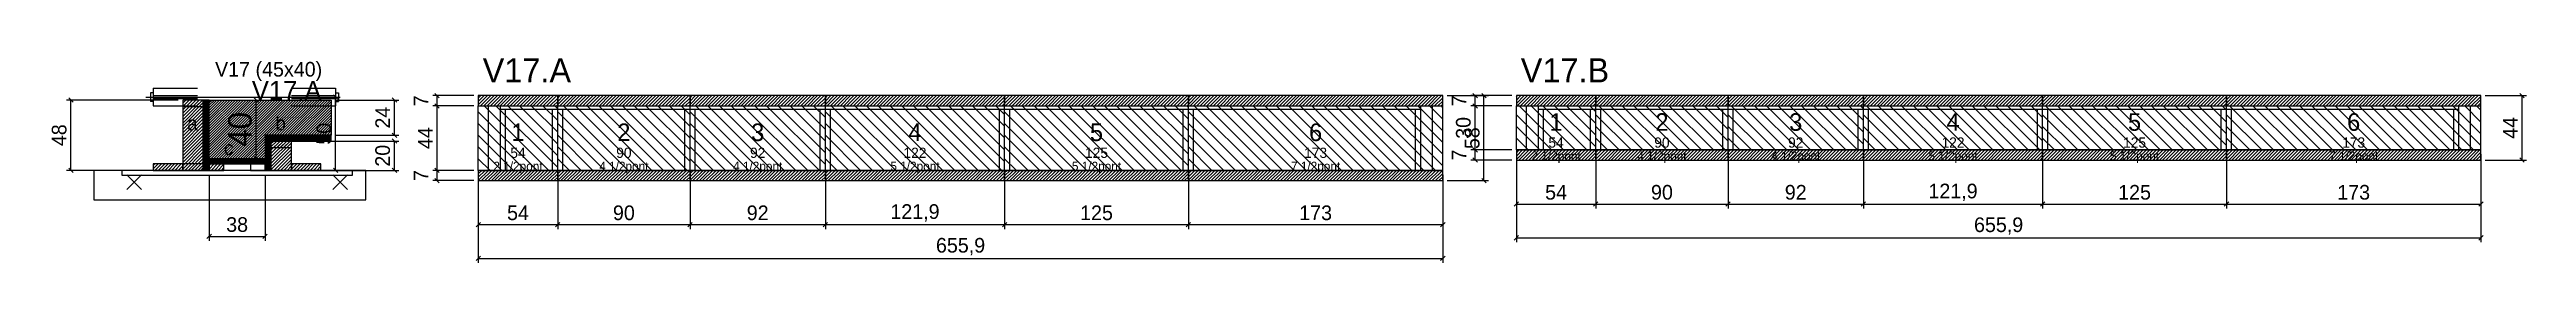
# Model space of a CAD drawing. Extents: x -69 to 1616, y -107 to 32.
import ezdxf
from ezdxf.enums import TextEntityAlignment as Align

# ---------------------------------------------------------------- set-up
doc = ezdxf.new("R2010")
doc.units = 0
for name, color, linetype in [('5', 5, 'Continuous'), ('barrote', 126, 'Continuous'), ('CONCRETO', 251, 'Continuous'), ('COTA', 241, 'Continuous'), ('Cota Seção (2x)', 241, 'Continuous'), ('detalhes', 7, 'Continuous'), ('Hachura', 251, 'Continuous'), ('Madeira', 126, 'Continuous'), ('NOMENCLATURA', 7, 'Continuous'), ('Painéis', 200, 'Continuous'), ('presilha', 224, 'Continuous'), ('Reaproveitamento', 30, 'Continuous'), ('SARR_2.2x7', 40, 'Continuous'), ('SARR_3.5x7', 81, 'Continuous'), ('SCO-___-LAJ', 224, 'Continuous'), ('TENSOR', 224, 'Continuous'), ('texto', 7, 'Continuous'), ('Texto Seção', 7, 'Continuous')]:
    doc.layers.add(name, color=color, linetype=linetype)
doc.dimstyles.new('PAINEL', dxfattribs={"dimtxt": 10, "dimasz": 3, "dimexe": 3, "dimexo": 3, "dimgap": 3, "dimtad": 1, "dimblk": 'OBLIQUE', "dimblk1": 'OBLIQUE', "dimcen": 2.5, "dimclrd": 4, "dimclre": 4, "dimclrt": 240, "dimazin": 3, "dimtfac": 1, "dimtmove": 0, "dimatfit": 3})
doc.dimstyles.new('SECAO2X', dxfattribs={"dimtxt": 16, "dimasz": 3, "dimexe": 3, "dimexo": 3, "dimgap": 3, "dimtad": 1, "dimblk": 'OBLIQUE', "dimblk1": 'OBLIQUE', "dimcen": 2.5, "dimclrd": 4, "dimclre": 4, "dimclrt": 240, "dimazin": 3, "dimtfac": 1, "dimtmove": 0, "dimatfit": 3})

# ---------------------------------------------------------------- blocks, each defined once
blk = doc.blocks.new('_OBLIQUE')
at = {"color": 0, "linetype": 'BYBLOCK'}
blk.add_line((-0.5, -0.5), (0.5, 0.5), dxfattribs=at)

msp = doc.modelspace()

# ---------------------------------------------------------------- hatches: boundary and pattern name
at = {"layer": 'COTA'}
h = msp.add_hatch(dxfattribs=at)
h.set_pattern_fill('ANSI31', scale=0.4)
h.paths.add_polyline_path([(40, -36), (40, 4), (123, 4), (123, -20), (78, -20), (78, -36)])
h = msp.add_hatch(dxfattribs=at)
h.set_pattern_fill('ANSI31', scale=0.5)
h.paths.add_polyline_path([(223, 0), (277, 0), (277, 7), (223, 7)])
h = msp.add_hatch(dxfattribs=at)
h.set_pattern_fill('ANSI31', scale=0.5)
h.paths.add_polyline_path([(277, 0), (367, 0), (367, 7), (277, 7)])
h = msp.add_hatch(dxfattribs=at)
h.set_pattern_fill('ANSI31', scale=0.5)
h.paths.add_polyline_path([(367, 0), (459, 0), (459, 7), (367, 7)])
h = msp.add_hatch(dxfattribs=at)
h.set_pattern_fill('ANSI31', scale=0.5)
h.paths.add_polyline_path([(459, 0), (580.9, 0), (580.9, 7), (459, 7)])
h = msp.add_hatch(dxfattribs=at)
h.set_pattern_fill('ANSI31', scale=0.5)
h.paths.add_polyline_path([(580.9, 0), (705.9, 0), (705.9, 7), (580.9, 7)])
h = msp.add_hatch(dxfattribs=at)
h.set_pattern_fill('ANSI31', scale=0.5)
h.paths.add_polyline_path([(705.9, 0), (878.9, 0), (878.9, 7), (705.9, 7)])
h = msp.add_hatch(dxfattribs=at)
h.set_pattern_fill('ANSI31', scale=0.5)
h.paths.add_polyline_path([(928.9, 0), (982.9, 0), (982.9, 7), (928.9, 7)])
h = msp.add_hatch(dxfattribs=at)
h.set_pattern_fill('ANSI31', scale=0.5)
h.paths.add_polyline_path([(982.9, 0), (1072.9, 0), (1072.9, 7), (982.9, 7)])
h = msp.add_hatch(dxfattribs=at)
h.set_pattern_fill('ANSI31', scale=0.5)
h.paths.add_polyline_path([(1072.9, 0), (1164.9, 0), (1164.9, 7), (1072.9, 7)])
h = msp.add_hatch(dxfattribs=at)
h.set_pattern_fill('ANSI31', scale=0.5)
h.paths.add_polyline_path([(1164.9, 0), (1286.8, 0), (1286.8, 7), (1164.9, 7)])
h = msp.add_hatch(dxfattribs=at)
h.set_pattern_fill('ANSI31', scale=0.5)
h.paths.add_polyline_path([(1286.8, 0), (1411.8, 0), (1411.8, 7), (1286.8, 7)])
h = msp.add_hatch(dxfattribs=at)
h.set_pattern_fill('ANSI31', scale=0.5)
h.paths.add_polyline_path([(1411.8, 0), (1584.8, 0), (1584.8, 7), (1411.8, 7)])
h = msp.add_hatch(dxfattribs=at)
h.set_pattern_fill('ANSI31', scale=0.5)
h.paths.add_polyline_path([(928.9, -37), (982.9, -37), (982.9, -30), (928.9, -30)])
h = msp.add_hatch(dxfattribs=at)
h.set_pattern_fill('ANSI31', scale=0.5)
h.paths.add_polyline_path([(982.9, -37), (1072.9, -37), (1072.9, -30), (982.9, -30)])
h = msp.add_hatch(dxfattribs=at)
h.set_pattern_fill('ANSI31', scale=0.5)
h.paths.add_polyline_path([(1072.9, -37), (1164.9, -37), (1164.9, -30), (1072.9, -30)])
h = msp.add_hatch(dxfattribs=at)
h.set_pattern_fill('ANSI31', scale=0.5)
h.paths.add_polyline_path([(1164.9, -37), (1286.8, -37), (1286.8, -30), (1164.9, -30)])
h = msp.add_hatch(dxfattribs=at)
h.set_pattern_fill('ANSI31', scale=0.5)
h.paths.add_polyline_path([(1286.8, -37), (1411.8, -37), (1411.8, -30), (1286.8, -30)])
h = msp.add_hatch(dxfattribs=at)
h.set_pattern_fill('ANSI31', scale=0.5)
h.paths.add_polyline_path([(1411.8, -37), (1584.8, -37), (1584.8, -30), (1411.8, -30)])
h = msp.add_hatch(dxfattribs=at)
h.set_pattern_fill('ANSI31', scale=0.5)
h.paths.add_polyline_path([(223, -51), (277, -51), (277, -44), (223, -44)])
h = msp.add_hatch(dxfattribs=at)
h.set_pattern_fill('ANSI31', scale=0.5)
h.paths.add_polyline_path([(277, -51), (367, -51), (367, -44), (277, -44)])
h = msp.add_hatch(dxfattribs=at)
h.set_pattern_fill('ANSI31', scale=0.5)
h.paths.add_polyline_path([(367, -51), (459, -51), (459, -44), (367, -44)])
h = msp.add_hatch(dxfattribs=at)
h.set_pattern_fill('ANSI31', scale=0.5)
h.paths.add_polyline_path([(459, -51), (580.9, -51), (580.9, -44), (459, -44)])
h = msp.add_hatch(dxfattribs=at)
h.set_pattern_fill('ANSI31', scale=0.5)
h.paths.add_polyline_path([(580.9, -51), (705.9, -51), (705.9, -44), (580.9, -44)])
h = msp.add_hatch(dxfattribs=at)
h.set_pattern_fill('ANSI31', scale=0.5)
h.paths.add_polyline_path([(705.9, -51), (878.9, -51), (878.9, -44), (705.9, -44)])
at = {"layer": 'Hachura'}
h = msp.add_hatch(dxfattribs=at)
h.set_pattern_fill('ANSI31', scale=0.5)
h.paths.add_polyline_path([(22, -44), (36, -44), (36, 4), (22, 4)])
h = msp.add_hatch(dxfattribs=at)
h.set_pattern_fill('ANSI31', scale=0.5)
h.paths.add_polyline_path([(22, -0.4), (36, -0.4), (36, 4), (22, 4)])
h = msp.add_hatch(dxfattribs=at)
h.set_pattern_fill('SOLID')
h.paths.add_polyline_path([(36, -44), (40, -44), (40, 4), (36, 4)])
h = msp.add_hatch(dxfattribs=at)
h.set_pattern_fill('SOLID')
h.paths.add_polyline_path([(78, -24), (123, -24), (123, -20), (78, -20)])
h = msp.add_hatch(dxfattribs=at)
h.set_pattern_fill('SOLID')
h.paths.add_polyline_path([(78, -44), (82, -44), (82, -24), (78, -24)])
h = msp.add_hatch(dxfattribs=at)
h.set_pattern_fill('ANSI31', scale=0.5)
h.paths.add_polyline_path([(82, -44), (96, -44), (96, -24), (82, -24)])
h = msp.add_hatch(dxfattribs=at)
h.set_pattern_fill('ANSI31', scale=0.5)
h.paths.add_polyline_path([(82, -28.4), (96, -28.4), (96, -24), (82, -24)])
h = msp.add_hatch(dxfattribs=at)
h.set_pattern_fill('ANSI31', scale=0.5)
h.paths.add_polyline_path([(2, -44), (22, -44), (22, -39.6), (2, -39.6)])
h = msp.add_hatch(dxfattribs=at)
h.set_pattern_fill('SOLID')
h.paths.add_polyline_path([(40, -39.6), (78, -39.6), (78, -36), (40, -36)])
h = msp.add_hatch(dxfattribs=at)
h.set_pattern_fill('ANSI31', scale=0.5)
h.paths.add_polyline_path([(40, -44), (50, -44), (50, -39.6), (40, -39.6)])
h = msp.add_hatch(dxfattribs=at)
h.set_pattern_fill('ANSI31', scale=0.5)
h.paths.add_polyline_path([(96, -44), (116, -44), (116, -39.6), (96, -39.6)])

# ---------------------------------------------------------------- linework, layer by layer
for p, q in [((0, 9), (0, 3)), ((2, 9), (0, 9)), ((2, 3), (0, 3)), ((2, 12), (32, 12)), ((2, 12), (2, 0)), ((2, 7), (32, 7)), ((2, 5), (32, 5)), ((2, 0), (32, 0)), ((96, 12), (126, 12)), ((96, 7), (126, 7)), ((96, 5), (126, 5)), ((96, 0), (126, 0)), ((126, 12), (126, 0)), ((126, 9), (128, 9)), ((126, 3), (128, 3)), ((128, 9), (128, 3))]:
    msp.add_line(p, q)
at = {"layer": 'barrote'}
msp.add_lwpolyline([(-38.5, -64), (146.5, -64), (146.5, -44), (-38.5, -44)], close=True, dxfattribs=at)
at = {"layer": 'CONCRETO'}
msp.add_lwpolyline([(40, -36), (40, 4), (123, 4), (123, -20), (78, -20), (78, -36)], close=True, dxfattribs=at)
at = {"layer": 'Madeira'}
for points in [[(22, -44), (36, -44), (36, 4), (22, 4)], [(22, -0.4), (36, -0.4), (36, 4), (22, 4)], [(82, -44), (96, -44), (96, -24), (82, -24)], [(82, -28.4), (96, -28.4), (96, -24), (82, -24)], [(2, -44), (22, -44), (22, -39.6), (2, -39.6)], [(22, -44), (36, -44), (36, -39.6), (22, -39.6)], [(40, -44), (50, -44), (50, -39.6), (40, -39.6)], [(68, -44), (78, -44), (78, -39.6), (68, -39.6)], [(96, -44), (116, -44), (116, -39.6), (96, -39.6)]]:
    msp.add_lwpolyline(points, close=True, dxfattribs=at)
at = {"layer": 'Painéis'}
for p, q in [((223, 0), (277, 0)), ((223, -44), (223, 0)), ((277, -44), (277, 0)), ((277, -44), (277, 0)), ((277, 0), (367, 0)), ((277, -44), (277, 0)), ((367, -44), (367, 0)), ((367, -44), (367, 0)), ((367, 0), (459, 0)), ((367, -44), (367, 0)), ((459, -44), (459, 0)), ((459, -44), (459, 0)), ((459, 0), (580.9, 0)), ((459, -44), (459, 0)), ((580.9, -44), (580.9, 0)), ((580.9, -44), (580.9, 0)), ((580.9, 0), (705.9, 0)), ((580.9, -44), (580.9, 0)), ((705.9, -44), (705.9, 0)), ((705.9, -44), (705.9, 0)), ((705.9, 0), (878.9, 0)), ((705.9, -44), (705.9, 0)), ((878.9, -44), (878.9, 0)), ((928.9, 0), (982.9, 0)), ((928.9, -30), (928.9, 0)), ((982.9, -30), (982.9, 0)), ((982.9, -30), (982.9, 0)), ((982.9, 0), (1072.9, 0)), ((982.9, -30), (982.9, 0)), ((1072.9, -30), (1072.9, 0)), ((1072.9, -30), (1072.9, 0)), ((1072.9, 0), (1164.9, 0)), ((1072.9, -30), (1072.9, 0)), ((1164.9, -30), (1164.9, 0)), ((1164.9, -30), (1164.9, 0)), ((1164.9, 0), (1286.8, 0)), ((1164.9, -30), (1164.9, 0)), ((1286.8, -30), (1286.8, 0)), ((1286.8, -30), (1286.8, 0)), ((1286.8, 0), (1411.8, 0)), ((1286.8, -30), (1286.8, 0)), ((1411.8, -30), (1411.8, 0)), ((1411.8, -30), (1411.8, 0)), ((1411.8, 0), (1584.8, 0)), ((1411.8, -30), (1411.8, 0)), ((1584.8, -30), (1584.8, 0)), ((928.9, -30), (982.9, -30)), ((982.9, -30), (1072.9, -30)), ((1072.9, -30), (1164.9, -30)), ((1164.9, -30), (1286.8, -30)), ((1286.8, -30), (1411.8, -30)), ((1411.8, -30), (1584.8, -30)), ((223, -44), (277, -44)), ((277, -44), (367, -44)), ((367, -44), (459, -44)), ((459, -44), (580.9, -44)), ((580.9, -44), (705.9, -44)), ((705.9, -44), (878.9, -44))]:
    msp.add_line(p, q, dxfattribs=at)
for points in [[(36, -44), (40, -44), (40, 4), (36, 4)], [(78, -24), (123, -24), (123, -20), (78, -20)], [(78, -44), (82, -44), (82, -24), (78, -24)], [(40, -39.6), (78, -39.6), (78, -36), (40, -36)]]:
    msp.add_lwpolyline(points, close=True, dxfattribs=at)
at = {"layer": 'presilha'}
for p, q in [((-16, -57), (-6, -47)), ((-16, -47), (-6, -57)), ((124, -57), (134, -47)), ((124, -47), (134, -57))]:
    msp.add_line(p, q, dxfattribs=at)
at = {"layer": 'Reaproveitamento', "color": 30}
for p, q in [((271, -44), (227, 0)), ((277, -42), (235, 0)), ((277, -34), (243, 0)), ((277, -26), (251, 0)), ((277, -18), (259, 0)), ((277, -10), (267, 0)), ((277, -2), (275, 0)), ((325, -44), (281, 0)), ((333, -44), (289, 0)), ((341, -44), (297, 0)), ((349, -44), (305, 0)), ((357, -44), (313, 0)), ((365, -44), (321, 0)), ((367, -38), (329, 0)), ((367, -30), (337, 0)), ((367, -22), (345, 0)), ((367, -14), (353, 0)), ((367, -6), (361, 0)), ((415, -44), (371, 0)), ((423, -44), (379, 0)), ((431, -44), (387, 0)), ((439, -44), (395, 0)), ((447, -44), (403, 0)), ((455, -44), (411, 0)), ((459, -40), (419, 0)), ((459, -32), (427, 0)), ((459, -24), (435, 0)), ((459, -16), (443, 0)), ((459, -8), (451, 0)), ((459, 0), (459, 0)), ((507, -44), (463, 0)), ((515, -44), (471, 0)), ((523, -44), (479, 0)), ((531, -44), (487, 0)), ((539, -44), (495, 0)), ((547, -44), (503, 0)), ((555, -44), (511, 0)), ((563, -44), (519, 0)), ((571, -44), (527, 0)), ((579, -44), (535, 0)), ((580.9, -37.9), (543, 0)), ((580.9, -29.9), (551, 0)), ((580.9, -21.9), (559, 0)), ((580.9, -13.9), (567, 0)), ((580.9, -5.9), (575, 0)), ((628.9, -44), (584.9, 0)), ((636.9, -44), (592.9, 0)), ((644.9, -44), (600.9, 0)), ((652.9, -44), (608.9, 0)), ((660.9, -44), (616.9, 0)), ((668.9, -44), (624.9, 0)), ((676.9, -44), (632.9, 0)), ((684.9, -44), (640.9, 0)), ((692.9, -44), (648.9, 0)), ((700.9, -44), (656.9, 0)), ((705.9, -41), (664.9, 0)), ((705.9, -33), (672.9, 0)), ((705.9, -25), (680.9, 0)), ((705.9, -17), (688.9, 0)), ((705.9, -9), (696.9, 0)), ((705.9, -1), (704.9, 0)), ((753.9, -44), (709.9, 0)), ((761.9, -44), (717.9, 0)), ((769.9, -44), (725.9, 0)), ((777.9, -44), (733.9, 0)), ((785.9, -44), (741.9, 0)), ((793.9, -44), (749.9, 0)), ((801.9, -44), (757.9, 0)), ((809.9, -44), (765.9, 0)), ((817.9, -44), (773.9, 0)), ((825.9, -44), (781.9, 0)), ((833.9, -44), (789.9, 0)), ((841.9, -44), (797.9, 0)), ((849.9, -44), (805.9, 0)), ((857.9, -44), (813.9, 0)), ((865.9, -44), (821.9, 0)), ((873.9, -44), (829.9, 0)), ((878.9, -41), (837.9, 0)), ((878.9, -33), (845.9, 0)), ((878.9, -25), (853.9, 0)), ((878.9, -17), (861.9, 0)), ((878.9, -9), (869.9, 0)), ((878.9, -1), (877.9, 0)), ((960.9, -30), (930.9, 0)), ((968.9, -30), (938.9, 0)), ((976.9, -30), (946.9, 0)), ((982.9, -28), (954.9, 0)), ((982.9, -20), (962.9, 0)), ((982.9, -12), (970.9, 0)), ((982.9, -4), (978.9, 0)), ((1014.9, -30), (984.9, 0)), ((1022.9, -30), (992.9, 0)), ((1030.9, -30), (1000.9, 0)), ((1038.9, -30), (1008.9, 0)), ((1046.9, -30), (1016.9, 0)), ((1054.9, -30), (1024.9, 0)), ((1062.9, -30), (1032.9, 0)), ((1070.9, -30), (1040.9, 0)), ((1072.9, -24), (1048.9, 0)), ((1072.9, -16), (1056.9, 0)), ((1072.9, -8), (1064.9, 0)), ((1072.9, 0), (1072.9, 0)), ((1104.9, -30), (1074.9, 0)), ((1112.9, -30), (1082.9, 0)), ((1120.9, -30), (1090.9, 0)), ((1128.9, -30), (1098.9, 0)), ((1136.9, -30), (1106.9, 0)), ((1144.9, -30), (1114.9, 0)), ((1152.9, -30), (1122.9, 0)), ((1160.9, -30), (1130.9, 0)), ((1164.9, -26), (1138.9, 0)), ((1164.9, -18), (1146.9, 0)), ((1164.9, -10), (1154.9, 0)), ((1164.9, -2), (1162.9, 0)), ((1196.9, -30), (1166.9, 0)), ((1204.9, -30), (1174.9, 0)), ((1212.9, -30), (1182.9, 0)), ((1220.9, -30), (1190.9, 0)), ((1228.9, -30), (1198.9, 0)), ((1236.9, -30), (1206.9, 0)), ((1244.9, -30), (1214.9, 0)), ((1252.9, -30), (1222.9, 0)), ((1260.9, -30), (1230.9, 0)), ((1268.9, -30), (1238.9, 0)), ((1276.9, -30), (1246.9, 0)), ((1284.9, -30), (1254.9, 0)), ((1286.8, -23.9), (1262.9, 0)), ((1286.8, -15.9), (1270.9, 0)), ((1286.8, -7.9), (1278.9, 0)), ((1318.8, -30), (1288.8, 0)), ((1326.8, -30), (1296.8, 0)), ((1334.8, -30), (1304.8, 0)), ((1342.8, -30), (1312.8, 0)), ((1350.8, -30), (1320.8, 0)), ((1358.8, -30), (1328.8, 0)), ((1366.8, -30), (1336.8, 0)), ((1374.8, -30), (1344.8, 0)), ((1382.8, -30), (1352.8, 0)), ((1390.8, -30), (1360.8, 0)), ((1398.8, -30), (1368.8, 0)), ((1406.8, -30), (1376.8, 0)), ((1411.8, -27), (1384.8, 0)), ((1411.8, -19), (1392.8, 0)), ((1411.8, -11), (1400.8, 0)), ((1411.8, -3), (1408.8, 0)), ((1443.8, -30), (1413.8, 0)), ((1451.8, -30), (1421.8, 0)), ((1459.8, -30), (1429.8, 0)), ((1467.8, -30), (1437.8, 0)), ((1475.8, -30), (1445.8, 0)), ((1483.8, -30), (1453.8, 0)), ((1491.8, -30), (1461.8, 0)), ((1499.8, -30), (1469.8, 0)), ((1507.8, -30), (1477.8, 0)), ((1515.8, -30), (1485.8, 0)), ((1523.8, -30), (1493.8, 0)), ((1531.8, -30), (1501.8, 0)), ((1539.8, -30), (1509.8, 0)), ((1547.8, -30), (1517.8, 0)), ((1555.8, -30), (1525.8, 0)), ((1563.8, -30), (1533.8, 0)), ((1571.8, -30), (1541.8, 0)), ((1579.8, -30), (1549.8, 0)), ((1584.8, -27), (1557.8, 0)), ((1584.8, -19), (1565.8, 0)), ((1584.8, -11), (1573.8, 0)), ((1584.8, -3), (1581.8, 0)), ((263, -44), (223, -4)), ((255, -44), (223, -12)), ((317, -44), (277, -4)), ((309, -44), (277, -12)), ((407, -44), (367, -4)), ((399, -44), (367, -12)), ((499, -44), (459, -4)), ((491, -44), (459, -12)), ((620.9, -44), (580.9, -4)), ((612.9, -44), (580.9, -12)), ((745.9, -44), (705.9, -4)), ((737.9, -44), (705.9, -12)), ((952.9, -30), (928.9, -6)), ((944.9, -30), (928.9, -14)), ((1006.9, -30), (982.9, -6)), ((998.9, -30), (982.9, -14)), ((1096.9, -30), (1072.9, -6)), ((1088.9, -30), (1072.9, -14)), ((1188.9, -30), (1164.9, -6)), ((1180.9, -30), (1164.9, -14)), ((1310.8, -30), (1286.8, -6)), ((1302.8, -30), (1286.8, -14)), ((1435.8, -30), (1411.8, -6)), ((1427.8, -30), (1411.8, -14)), ((247, -44), (223, -20)), ((239, -44), (223, -28)), ((301, -44), (277, -20)), ((293, -44), (277, -28)), ((391, -44), (367, -20)), ((383, -44), (367, -28)), ((483, -44), (459, -20)), ((475, -44), (459, -28)), ((604.9, -44), (580.9, -20)), ((596.9, -44), (580.9, -28)), ((729.9, -44), (705.9, -20)), ((721.9, -44), (705.9, -28)), ((936.9, -30), (928.9, -22)), ((928.9, -30), (928.9, -30)), ((990.9, -30), (982.9, -22)), ((982.9, -30), (982.9, -30)), ((1080.9, -30), (1072.9, -22)), ((1072.9, -30), (1072.9, -30)), ((1172.9, -30), (1164.9, -22)), ((1164.9, -30), (1164.9, -30)), ((1294.8, -30), (1286.8, -22)), ((1286.8, -30), (1286.8, -30)), ((1419.8, -30), (1411.8, -22)), ((1411.8, -30), (1411.8, -30)), ((231, -44), (223, -36)), ((223, -44), (223, -44)), ((285, -44), (277, -36)), ((277, -44), (277, -44)), ((375, -44), (367, -36)), ((367, -44), (367, -44)), ((467, -44), (459, -36)), ((459, -44), (459, -44)), ((588.9, -44), (580.9, -36)), ((580.9, -44), (580.9, -44)), ((713.9, -44), (705.9, -36)), ((705.9, -44), (705.9, -44))]:
    msp.add_line(p, q, dxfattribs=at)
at = {"layer": 'SARR_2.2x7'}
for p, q in [((230, -44), (230, 0)), ((871.9, -44), (871.9, 0)), ((935.9, -30), (935.9, 0)), ((1577.8, -30), (1577.8, 0)), ((238, -2.2), (277, -2.2)), ((277, -2.2), (367, -2.2)), ((367, -2.2), (459, -2.2)), ((459, -2.2), (580.9, -2.2)), ((580.9, -2.2), (705.9, -2.2)), ((705.9, -2.2), (863.9, -2.2)), ((943.9, -2.2), (982.9, -2.2)), ((982.9, -2.2), (1072.9, -2.2)), ((1072.9, -2.2), (1164.9, -2.2)), ((1164.9, -2.2), (1286.8, -2.2)), ((1286.8, -2.2), (1411.8, -2.2)), ((1411.8, -2.2), (1569.8, -2.2))]:
    msp.add_line(p, q, dxfattribs=at)
at = {"layer": 'SARR_3.5x7'}
for p, q in [((238, -44), (238, 0)), ((277, -44), (277, 0)), ((277, -44), (277, 0)), ((367, -44), (367, 0)), ((367, -44), (367, 0)), ((459, -44), (459, 0)), ((459, -44), (459, 0)), ((580.9, -44), (580.9, 0)), ((580.9, -44), (580.9, 0)), ((705.9, -44), (705.9, 0)), ((705.9, -44), (705.9, 0)), ((863.9, -44), (863.9, 0)), ((943.9, -30), (943.9, 0)), ((982.9, -30), (982.9, 0)), ((982.9, -30), (982.9, 0)), ((1072.9, -30), (1072.9, 0)), ((1072.9, -30), (1072.9, 0)), ((1164.9, -30), (1164.9, 0)), ((1164.9, -30), (1164.9, 0)), ((1286.8, -30), (1286.8, 0)), ((1286.8, -30), (1286.8, 0)), ((1411.8, -30), (1411.8, 0)), ((1411.8, -30), (1411.8, 0)), ((1569.8, -30), (1569.8, 0)), ((241.5, -44), (241.5, -2.2)), ((273.5, -44), (273.5, -2.2)), ((280.5, -44), (280.5, -2.2)), ((363.5, -44), (363.5, -2.2)), ((370.5, -44), (370.5, -2.2)), ((455.5, -44), (455.5, -2.2)), ((462.5, -44), (462.5, -2.2)), ((577.4, -44), (577.4, -2.2)), ((584.4, -44), (584.4, -2.2)), ((702.4, -44), (702.4, -2.2)), ((709.4, -44), (709.4, -2.2)), ((860.4, -44), (860.4, -2.2)), ((947.4, -30), (947.4, -2.2)), ((979.4, -30), (979.4, -2.2)), ((986.4, -30), (986.4, -2.2)), ((1069.4, -30), (1069.4, -2.2)), ((1076.4, -30), (1076.4, -2.2)), ((1161.4, -30), (1161.4, -2.2)), ((1168.4, -30), (1168.4, -2.2)), ((1283.3, -30), (1283.3, -2.2)), ((1290.3, -30), (1290.3, -2.2)), ((1408.3, -30), (1408.3, -2.2)), ((1415.3, -30), (1415.3, -2.2)), ((1566.3, -30), (1566.3, -2.2)), ((943.9, -30), (947.4, -30)), ((979.4, -30), (982.9, -30)), ((982.9, -30), (986.4, -30)), ((1069.4, -30), (1072.9, -30)), ((1072.9, -30), (1076.4, -30)), ((1161.4, -30), (1164.9, -30)), ((1164.9, -30), (1168.4, -30)), ((1283.3, -30), (1286.8, -30)), ((1286.8, -30), (1290.3, -30)), ((1408.3, -30), (1411.8, -30)), ((1411.8, -30), (1415.3, -30)), ((1566.3, -30), (1569.8, -30)), ((238, -44), (241.5, -44)), ((273.5, -44), (277, -44)), ((277, -44), (280.5, -44)), ((363.5, -44), (367, -44)), ((367, -44), (370.5, -44)), ((455.5, -44), (459, -44)), ((459, -44), (462.5, -44)), ((577.4, -44), (580.9, -44)), ((580.9, -44), (584.4, -44)), ((702.4, -44), (705.9, -44)), ((705.9, -44), (709.4, -44)), ((860.4, -44), (863.9, -44))]:
    msp.add_line(p, q, dxfattribs=at)
at = {"layer": 'SCO-___-LAJ'}
for points in [[(223, 0), (277, 0), (277, 7), (223, 7)], [(277, 0), (367, 0), (367, 7), (277, 7)], [(367, 0), (459, 0), (459, 7), (367, 7)], [(459, 0), (580.9, 0), (580.9, 7), (459, 7)], [(580.9, 0), (705.9, 0), (705.9, 7), (580.9, 7)], [(705.9, 0), (878.9, 0), (878.9, 7), (705.9, 7)], [(928.9, 0), (982.9, 0), (982.9, 7), (928.9, 7)], [(982.9, 0), (1072.9, 0), (1072.9, 7), (982.9, 7)], [(1072.9, 0), (1164.9, 0), (1164.9, 7), (1072.9, 7)], [(1164.9, 0), (1286.8, 0), (1286.8, 7), (1164.9, 7)], [(1286.8, 0), (1411.8, 0), (1411.8, 7), (1286.8, 7)], [(1411.8, 0), (1584.8, 0), (1584.8, 7), (1411.8, 7)], [(928.9, -37), (982.9, -37), (982.9, -30), (928.9, -30)], [(982.9, -37), (1072.9, -37), (1072.9, -30), (982.9, -30)], [(1072.9, -37), (1164.9, -37), (1164.9, -30), (1072.9, -30)], [(1164.9, -37), (1286.8, -37), (1286.8, -30), (1164.9, -30)], [(1286.8, -37), (1411.8, -37), (1411.8, -30), (1286.8, -30)], [(1411.8, -37), (1584.8, -37), (1584.8, -30), (1411.8, -30)], [(-19.5, -47.2), (137.5, -47.2), (137.5, -44), (-19.5, -44)], [(223, -51), (277, -51), (277, -44), (223, -44)], [(277, -51), (367, -51), (367, -44), (277, -44)], [(367, -51), (459, -51), (459, -44), (367, -44)], [(459, -51), (580.9, -51), (580.9, -44), (459, -44)], [(580.9, -51), (705.9, -51), (705.9, -44), (580.9, -44)], [(705.9, -51), (878.9, -51), (878.9, -44), (705.9, -44)]]:
    msp.add_lwpolyline(points, close=True, dxfattribs=at)
at = {"layer": 'TENSOR'}
msp.add_line((-3, 6), (121, 6), dxfattribs=at)

# ---------------------------------------------------------------- texts
at = {"layer": '5'}
for s, height, p in [('1', 12, (250, -18)), ('2', 12, (322, -18)), ('3', 12, (413, -18)), ('4', 12, (519.95, -18)), ('5', 12, (643.4, -18)), ('6', 12, (792.4, -18)), ('1', 12, (955.9, -11)), ('2', 12, (1027.9, -11)), ('3', 12, (1118.9, -11)), ('4', 12, (1225.85, -11)), ('5', 12, (1349.3, -11)), ('6', 12, (1498.3, -11)), ('54', 7, (250, -32)), ('90', 7, (322, -32)), ('92', 7, (413, -32)), ('122', 7, (519.95, -32)), ('125', 7, (643.4, -32)), ('173', 7, (792.4, -32)), ('54', 7, (955.9, -25)), ('90', 7, (1027.9, -25)), ('92', 7, (1118.9, -25)), ('122', 7, (1225.85, -25)), ('125', 7, (1349.3, -25)), ('173', 7, (1498.3, -25))]:
    msp.add_text(s, height=height, dxfattribs=at).set_placement(p, align=Align.MIDDLE_CENTER)
at = {"layer": 'detalhes'}
for s, p in [('a', (25, -16.7)), ('b', (85, -16.7)), ('c', (50, -33.5))]:
    msp.add_text(s, height=9.6, dxfattribs=at).set_placement(p)
at = {"layer": 'NOMENCLATURA'}
for s, p in [('V17.A', (226, 16)), ('V17.B', (931.9, 16))]:
    msp.add_text(s, height=16.5, dxfattribs=at).set_placement(p)
at = {"layer": 'texto', "char_height": 6, "attachment_point": 5}
for s, insert in [('2 1/2pont', (955.9, -35)), ('4 1/2pont', (1027.9, -35)), ('4 1/2pont', (1118.9, -35)), ('5 1/2pont', (1225.85, -35)), ('5 1/2pont', (1349.3, -35)), ('7 1/2pont', (1498.3, -35)), ('2 1/2pont', (250, -42)), ('4 1/2pont', (322, -42)), ('4 1/2pont', (413, -42)), ('5 1/2pont', (519.95, -42)), ('5 1/2pont', (643.4, -42)), ('7 1/2pont', (792.4, -42))]:
    msp.add_mtext(s, dxfattribs=dict(at, insert=insert))
at = {"layer": 'Texto Seção'}
for s, height, p in [('V17 (45x40)', 10, (44, 20)), ('V17.A', 13, (69, 4))]:
    msp.add_text(s, height=height, dxfattribs=at).set_placement(p)

# ---------------------------------------------------------------- dimensions: what is measured, and where the dimension line sits
at = {"layer": 'COTA'}
for base, p1, p2 in [((-54, -44), (2, -44), (22, 4)), ((126, -44), (96, -44), (96, 6)), ((166, -20), (123, -20), (123, 4)), ((195, 0), (223, 0), (223, 7)), ((195, -44), (223, -44), (223, 0)), ((906.9, -51), (878.9, -51), (878.9, 7)), ((900.9, 0), (928.9, 0), (928.9, 7)), ((900.9, -30), (928.9, -30), (928.9, 0)), ((1612.8, -37), (1584.8, -37), (1584.8, 7)), ((166, -44), (96, -44), (96, -24)), ((900.9, -37), (928.9, -37), (928.9, -30)), ((195, -51), (223, -51), (223, -44))]:
    msp.add_linear_dim(base=base, p1=p1, p2=p2, angle=90, dimstyle='PAINEL', dxfattribs=at).render()
for base, p1, p2 in [((928.9, -67), (928.9, -30), (982.9, -30)), ((928.9, -90), (928.9, -30), (1584.8, -30)), ((982.9, -67), (982.9, -30), (1072.9, -30)), ((1072.9, -67), (1072.9, -30), (1164.9, -30)), ((1164.9, -67), (1164.9, -30), (1286.8, -30)), ((1286.8, -67), (1286.8, -30), (1411.8, -30)), ((1411.8, -67), (1411.8, -30), (1584.8, -30)), ((40, -89), (40, -44), (78, -44)), ((223, -81), (223, -44), (277, -44)), ((223, -104), (223, -44), (878.9, -44)), ((277, -81), (277, -44), (367, -44)), ((367, -81), (367, -44), (459, -44)), ((459, -81), (459, -44), (580.9, -44)), ((580.9, -81), (580.9, -44), (705.9, -44)), ((705.9, -81), (705.9, -44), (878.9, -44))]:
    msp.add_linear_dim(base=base, p1=p1, p2=p2, dimstyle='PAINEL', dxfattribs=at).render()
at = {"layer": 'Cota Seção (2x)'}
msp.add_linear_dim(base=(72, -36), p1=(40, -36), p2=(40, 4), angle=90, dimstyle='SECAO2X', dxfattribs=at).render()

doc.saveas('drawing.dxf')
